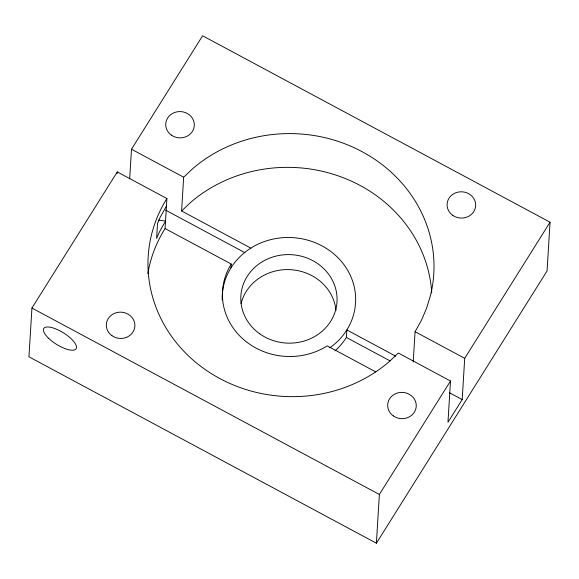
<?xml version="1.0" encoding="UTF-8"?>
<svg xmlns="http://www.w3.org/2000/svg" width="579" height="579" viewBox="0 0 579 579"><rect width="100%" height="100%" fill="white"/><g stroke="black" fill="none" stroke-linecap="round" stroke-linejoin="round"><path stroke-width="0.87" d="M550.05 222.198L464.713 358.329L462.187 399.582L447.965 422.272L450.491 381.018L398.316 353.031L389.088 361.766A143.064 131.491 3.5 0 1 202.44 367.571A143.064 131.491 3.5 0 1 166.904 198.546L117.269 171.92L31.932 308.05L28.95 356.802L376.393 543.218L547.068 270.95L550.05 222.198L202.607 35.782L131.491 149.23L129.682 178.824M117.161 173.707L117.269 171.92M147.826 273.628A143.064 131.491 3.5 0 1 165.073 228.546L166.904 198.546M250.91 248.159L181.603 210.973L183.666 177.217L192.894 168.482A143.064 131.491 3.5 0 1 362.107 151.676A143.064 131.491 3.5 0 1 430.378 295.905L426.564 308.289L421.447 320.259L415.078 331.702L413.225 361.991M231.021 267.809L231.253 264.053L165.073 228.546M334.923 350.888A66.759 61.367 3.5 0 0 346.372 337.448L346.835 329.943L395.681 356.15M376.393 543.218L379.375 494.466L450.491 381.018M166.448 206.044L160.072 217.487L157.517 223.472L156.598 238.476L159.153 232.49L165.529 221.048L158.588 220.078M181.603 210.973L190.824 202.237A143.064 131.491 3.5 0 1 341.936 177.217A143.064 131.491 3.5 0 1 431.724 292.923M131.491 149.23L183.666 177.217M415.078 331.702L464.713 358.329M165.493 210.076L244.888 252.676M346.372 337.448L390 360.855M449.499 392.772L462.187 399.582M375.771 371.913L327.178 345.844L324.58 347.48A66.759 61.367 3.5 0 1 255.969 348.066A66.759 61.367 3.5 0 1 222.445 292.684L222.958 286.677A66.759 61.367 3.5 0 1 231.253 264.053M31.932 308.05L379.375 494.466M241.081 303.512A48.166 44.272 3.5 0 1 291.317 269.727A48.166 44.272 3.5 0 1 335.972 310.424M329.726 347.841A66.759 61.367 3.5 0 0 355.122 307.319L355.644 301.319A66.759 61.367 3.5 0 0 322.112 245.937A66.759 61.367 3.5 0 0 253.501 246.516L248.13 249.911A66.759 61.367 3.5 0 0 222.206 299.871M259.739 333.815A48.166 44.272 3.5 0 0 336.681 304.967A48.166 44.272 3.5 0 0 270.357 257.843A48.166 44.272 3.5 0 0 259.739 333.815M48.716 338.375A19.078 6.716 32.1 0 0 76.102 348.753A19.078 6.716 32.1 0 0 55.085 328.633A19.078 6.716 32.1 0 0 48.716 338.375M393.293 415.896A14.309 13.151 3.5 0 0 416.149 407.326A14.309 13.151 3.5 0 0 396.449 393.329A14.309 13.151 3.5 0 0 393.293 415.896M111.935 335.682A14.309 13.151 3.5 0 0 134.791 327.121A14.309 13.151 3.5 0 0 115.091 313.116A14.309 13.151 3.5 0 0 111.935 335.682M171.348 135.11A14.309 13.151 3.5 0 0 194.204 126.54A14.309 13.151 3.5 0 0 174.503 112.543A14.309 13.151 3.5 0 0 171.348 135.11M452.706 215.316A14.309 13.151 3.5 0 0 475.562 206.746A14.309 13.151 3.5 0 0 455.861 192.749A14.309 13.151 3.5 0 0 452.706 215.316"/></g></svg>
